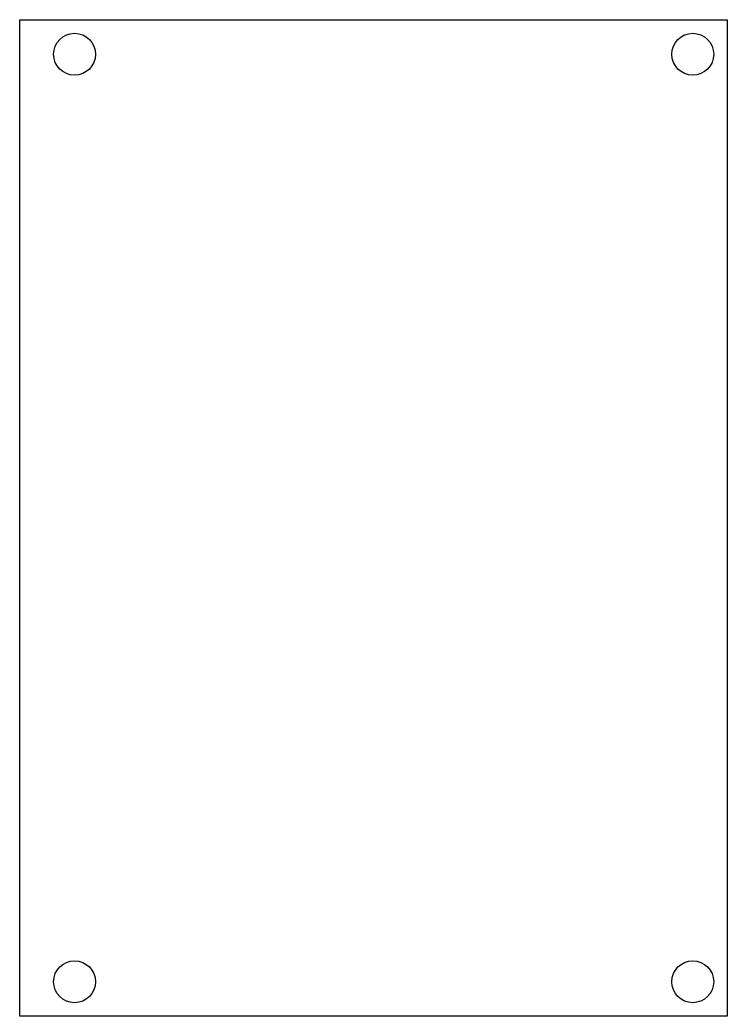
# Model space of a CAD drawing. Header units: inches. Extents: x -1.06 to 1, y -1.45 to 1.45.
import ezdxf

# ---------------------------------------------------------------- set-up
doc = ezdxf.new("R2010")
doc.units = ezdxf.units.IN
doc.header["$MEASUREMENT"] = 0

msp = doc.modelspace()

# ---------------------------------------------------------------- linework, layer by layer
at = {"color": 7, "linetype": 'Continuous', "lineweight": 25}
for p, q in [((-1.0591, 1.45), (1, 1.45)), ((-1.0591, -1.45), (-1.0591, 1.45)), ((1, 1.45), (1, -1.45)), ((1, -1.45), (-1.0591, -1.45))]:
    msp.add_line(p, q, dxfattribs=at)
for centre in [(-0.9, 1.35), (0.9, 1.35), (-0.9, -1.35), (0.9, -1.35)]:
    msp.add_circle(centre, 0.061, dxfattribs=at)

doc.saveas('drawing.dxf')
